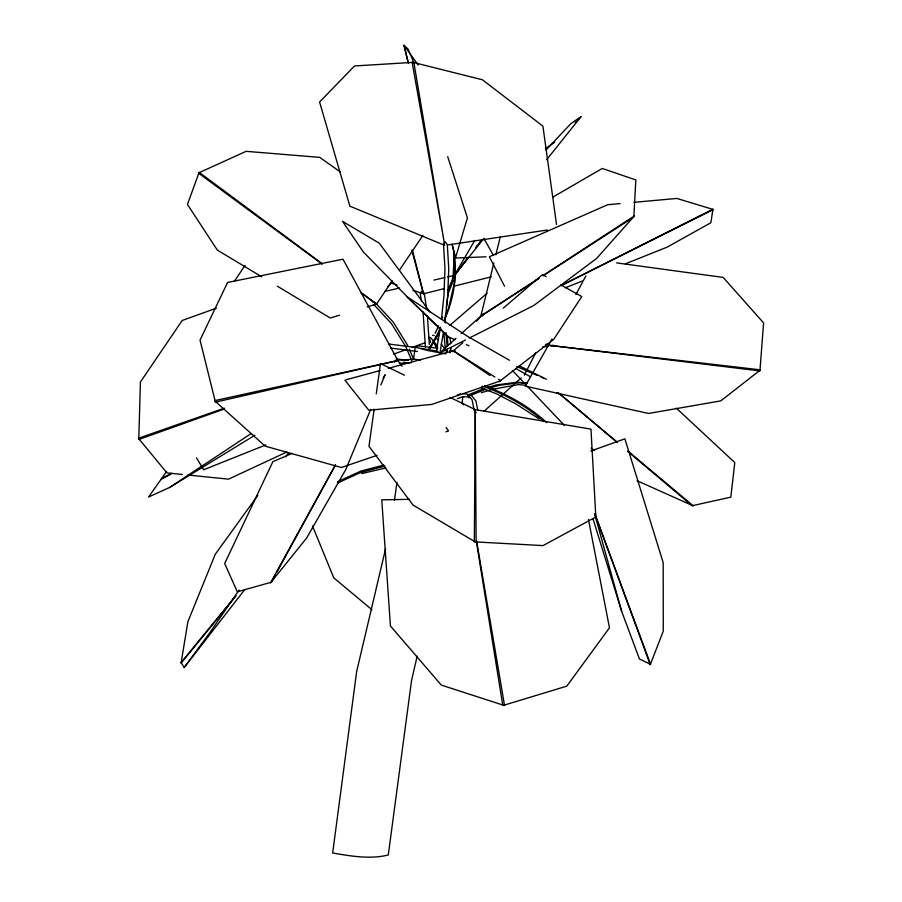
<?xml version="1.0" encoding="UTF-8"?>
<svg xmlns="http://www.w3.org/2000/svg" width="902" height="902" viewBox="0 0 902 902"><rect width="100%" height="100%" fill="white"/><g stroke="black" fill="none" stroke-linecap="round" stroke-linejoin="round"><path stroke-width="1.35" d="M452.849 281.492L454.27 253.361C457.348 276.102 453.807 299.746 444.088 320.571M462.095 403.679L462.794 396.711M441.439 319.116L443.964 295.563L444.957 268.368L443.513 244.205L445.081 241.635L447.302 244.622L448.745 268.773L447.742 295.969L444.934 322.296M446.332 307.627L448.046 293.793L453.232 280.748M394.456 500.509L396.914 482.367M413.522 359.548L415.213 346.988L418.573 345.883L437.82 348.251M374.161 409.057L368.974 446.31L413.071 505.097L476.121 542.406L475.241 409.643L449.974 397.354M376.269 393.892L380.486 363.54L404.491 375.221M440.39 327.234L436.41 351.036M443.558 331.609L440.199 351.442M446.332 352.817L447.2 349.029M450.019 352.806L451.169 347.755M417.164 656.115L411.515 680.717L388.3 854.949C370.474 859.55 350.731 856.088 332.669 852.999L356.662 671.539L385.56 548.833M493.868 262.933L480.811 316.185L461.159 333.751M495.875 254.736L500.227 236.989M448.035 290.218L453.221 277.173M454.788 276.824L456.051 272.889L454.507 274.873M370.711 409.395L345.646 469.784L306.601 538.088L270.487 582.918L335.431 464.823M380.847 384.974L385.12 374.702L383.113 378.321M440.345 327.494L437.628 333.864L428.878 348.927M445.25 316.05L448.519 308.416L454.631 281.774L454.27 253.361M440.819 328.204L438.09 334.563L430.017 348.476M435.181 333.357L438.654 325.791M441.54 319.488L442.702 316.963M524.321 375.153L535.732 352.738M551.956 339.062L525.235 386.124L648.527 413.466L720.811 400.871L760.521 369.865L548.63 345.252L759.935 370.936L763.588 322.916L723.19 277.421L616.652 262.899M575.893 294.526L585.872 275.967M275.482 574.777L271.434 582.185L237.294 591.802L224.688 563.524L272.889 461.666L292.022 453.435M276.824 572.308L335.499 464.947M474.779 240.383L454.405 275.347L483.404 238.996M234.227 281.525L245.062 265.402M392.235 280.815L376.506 304.075L367.261 306.86M399.304 270.352L422.88 235.456M239.041 590.167L208.779 634.162L184.166 667.536L181.122 662.542L235.569 596.042M166.599 471.43L160.996 479.436L170.906 474.148M257.825 495.367L215.296 554.211L187.898 621.726L181.065 663.162L236.065 595.771M285.641 456.886L288.099 453.492M475.782 247.633L477.496 245.423M479.21 243.202L481.769 239.876M475.805 247.7L481.803 239.966M184.166 667.536L244.453 589.953M482.626 386.079L481.273 387.815L496.596 393.87L515.673 403.78L539.114 418.923M394.557 362.187L396.079 360.236L414.954 359.244L420.366 360.27M546.68 159.677L580.956 116.719L570.887 123.619L546.026 150.014M476.617 321.146L481.116 315.993M387.86 286.633L391.615 282.506M481.758 316.264L484.306 313.468L482.92 313.941M575.138 122.785L580.956 116.719M483.72 411.526L513.903 384.489M515.989 382.617L521.198 377.961M455.984 338.374L439.421 353.167L465.522 339.975M436.094 337.156L439.285 334.416M449.906 325.272L487.103 293.263M462.873 342.636L453.323 350.799L388.243 368.377M503.203 308.18L542.463 274.636L546.15 276.7M499.167 381.659L553.76 339.299L581.779 296.566L560.897 284.919M545.439 148.526L554.753 142.189M171.549 473.291L161.616 478.567L148.559 497.036L169.486 487.531L250.948 433.682M539.43 277.906L480.811 316.185L538.494 278.786M542.948 275.606L634.377 215.894L596.639 258.423L533.849 305.44L469.243 338.092M543.196 275.73L633.835 216.965L635.831 179.938L602.265 168.46L552.588 197.267M169.486 487.531L254.826 435.271M561.067 285.562L712.952 209.185L710.855 222.749L667.108 247.148L625.368 263.824M561.179 285.641L713.414 209.523L676.804 198.44L633.959 202.341M286.701 452.06L228.533 479.154L187.966 475.027M337.472 481.781L360.992 471.036L383.756 465.094M337.359 483.134L360.879 472.389L384.985 466.097M470.709 395.369L485.524 389.292M565.374 287.772L582.331 281.007M265.932 444.878L203.683 469.762L196.501 457.866M393.588 354.148L406.689 349.401M411.932 347.495L425.045 342.749M216.333 308.191L182.181 320.503L140.419 381.997L138.773 439.522L224.575 408.91M590.878 451L624.872 438.823L663.196 562.724L663.263 631.129L650.252 664.74L594.801 513.96M457.382 394.963L460.595 393.824M457.359 398.65L462.726 396.756L468.939 396.903M224.361 408.178L138.412 438.271L166.983 472.896L182.362 474.463M452.894 351.712L455.217 350.901M377.104 455.318L341.373 467.507L265.222 446.174L214.541 400.68L397.883 360.541L401.965 366.223M445.915 431.832L448.565 430.93L446.118 427.525M339.49 315.204L330.233 317.989L277.376 286.205M550.987 345.861L553.388 345.15M484.16 388.469L468.003 394.941L469.198 397.985M488.196 387.285L496.247 384.94L517.263 382.222L526.836 383.26M489.56 388.119L498.953 385.38L519.969 382.651L526.813 383.406M481.341 392.686L490.733 389.946M493.417 389.168L518.503 384.556L526.712 385.458M346.21 379.731L380.103 370.575M443.852 288.708L423.523 293.804L412.924 290.297M454.698 286.002L491.297 276.835M361.679 473.606L386.011 467.89M384.545 291.481L399.609 287.997M433.851 280.094L444.81 277.568M447.55 276.937L453.029 275.662M447.527 244.972L547.367 230.01M620.136 203.593L607.689 204.72L489.391 256.743L504.522 286.193M545.485 344.361L549.656 344.012M542.835 346.785L548.393 346.323M399.36 363.303L411.492 362.672M486.054 256.799L455.442 258.017L452.139 244.363L455.442 258.017L467.428 217.912L447.696 156.666M409.576 499.325L381.772 499.866L390.431 625.965L441.292 685.08L504.534 705.578L476.639 541.02M396.147 358.94L408.414 360.372M388.931 344.057L416.972 347.597M390.746 348.071L417.434 351.509M462.873 393.61L467.664 394.275L472.084 399.8L474.204 410.466L476.245 412.71M467.912 394.975L471.52 395.471L475.929 401.007L477.789 410.331M403.792 362.243L406.498 362.649M420.918 348.262L438.101 351.352M432.622 335.296L434.2 335.578M444.506 349.502L447.189 349.999M449.861 350.495L453.875 351.25M445.768 353.9L427.041 350.404L415.213 346.988M390.397 282.845L397.015 285.032M484.611 385.752C507.195 394.208 529.034 406.148 546.68 422.677M483.9 386.586C505.729 394.591 526.52 406.261 544.007 421.572M372.357 301.708L375.604 303.004M444.754 245.389L349.863 206.152L319.59 102.016L354.509 65.97L413.838 62.328L444.517 244.002L412.09 62.137L482.469 79.804L542.914 126.156L556.5 224.395M509.517 360.281L467.991 336.604L406.543 296.431L448.328 336.829L454.777 339.626M466.39 344.654L468.972 345.77M516.688 366.471L537.321 375.424M541.189 377.092L543.771 378.22M556.974 392.945L559.263 393.994L558.541 392.855M546.443 379.28L519.281 365.851M515.617 368.444L530.263 376.664M261.772 276.813L217.326 250.091L187.447 204.45L199.162 172.305L322.285 263.79M494.894 377.025L453.323 350.799L490 375.491M498.456 379.268L500.835 380.768L431.731 404.423L368.805 410.23L344.857 380.103M340.37 171.966L319.725 157.376L246.122 151.333L198.35 173.037L322.048 264.015M591.137 448.125L594.576 450.572M637.026 480.71L693.367 505.932L627.916 451.079M360.62 292.395L376.506 304.075L360.699 292.327M371.996 609.775L333.774 577.844L312.464 525.877M617.182 442.093L559.24 393.543L617.103 442.397M627.815 451.451L692.105 505.729L730.834 497.149L734.792 462.568L676.399 408.2M448.328 336.829L407.975 297.592L363.224 251.838L342.546 221.373L379.28 243.179L430.028 312.002M512.359 370.44L524.908 383.688M527.794 386.755L564.46 425.496M376.54 304.019L393.283 322.149L407.715 345.443M373.868 304.583L391.547 323.728L405.979 347.022L411.819 360.777M435.824 337.416L438.259 340.178M441.191 344.023L446.828 351.791M437.628 346.097L430.637 337.652L429.059 337.359L430.604 342.253M418.178 65.012L403.916 45.1L408.2 62.847M483.855 238.399L493.428 255.379M437.098 348.815L433.501 341.17L436.861 348.781M462.252 402.315L463.448 404.863M414.142 63.084L407.93 48.9L404.13 45.427L408.403 63.14M409.305 349.198L413.556 359.21M592.997 518.797L621.658 611.364L639.462 659.001L650.579 664.357L594.892 513.858M594.982 515.132L621.658 611.364M411.808 250.282L423.523 293.804L412.473 250.305M588.454 519.417L609.47 627.815L566.794 686.14L502.809 705.556L476.279 541.008M447.178 346.289L445.971 332.613M445.532 350.562L443.807 332.861M426.499 308.146L424.244 293.229L421.809 291.143L420.197 293.094L421.437 301.223M450.763 343.865L450.222 338.667L447.133 336.164L448.068 345.252M427.435 316.185L429.329 344.384M423.072 312.069L425.394 346.999M445.126 317.312L445.441 322.871M475.241 409.643L474.339 541.854L543.06 545.597L595.839 516.993L590.968 429.127L475.241 409.643M227.575 282.45L200.03 340.133L215.431 402.134L397.883 360.541L342.985 259.212L227.575 282.45M467.236 258.727L454.405 275.347L467.247 258.761"/></g></svg>
